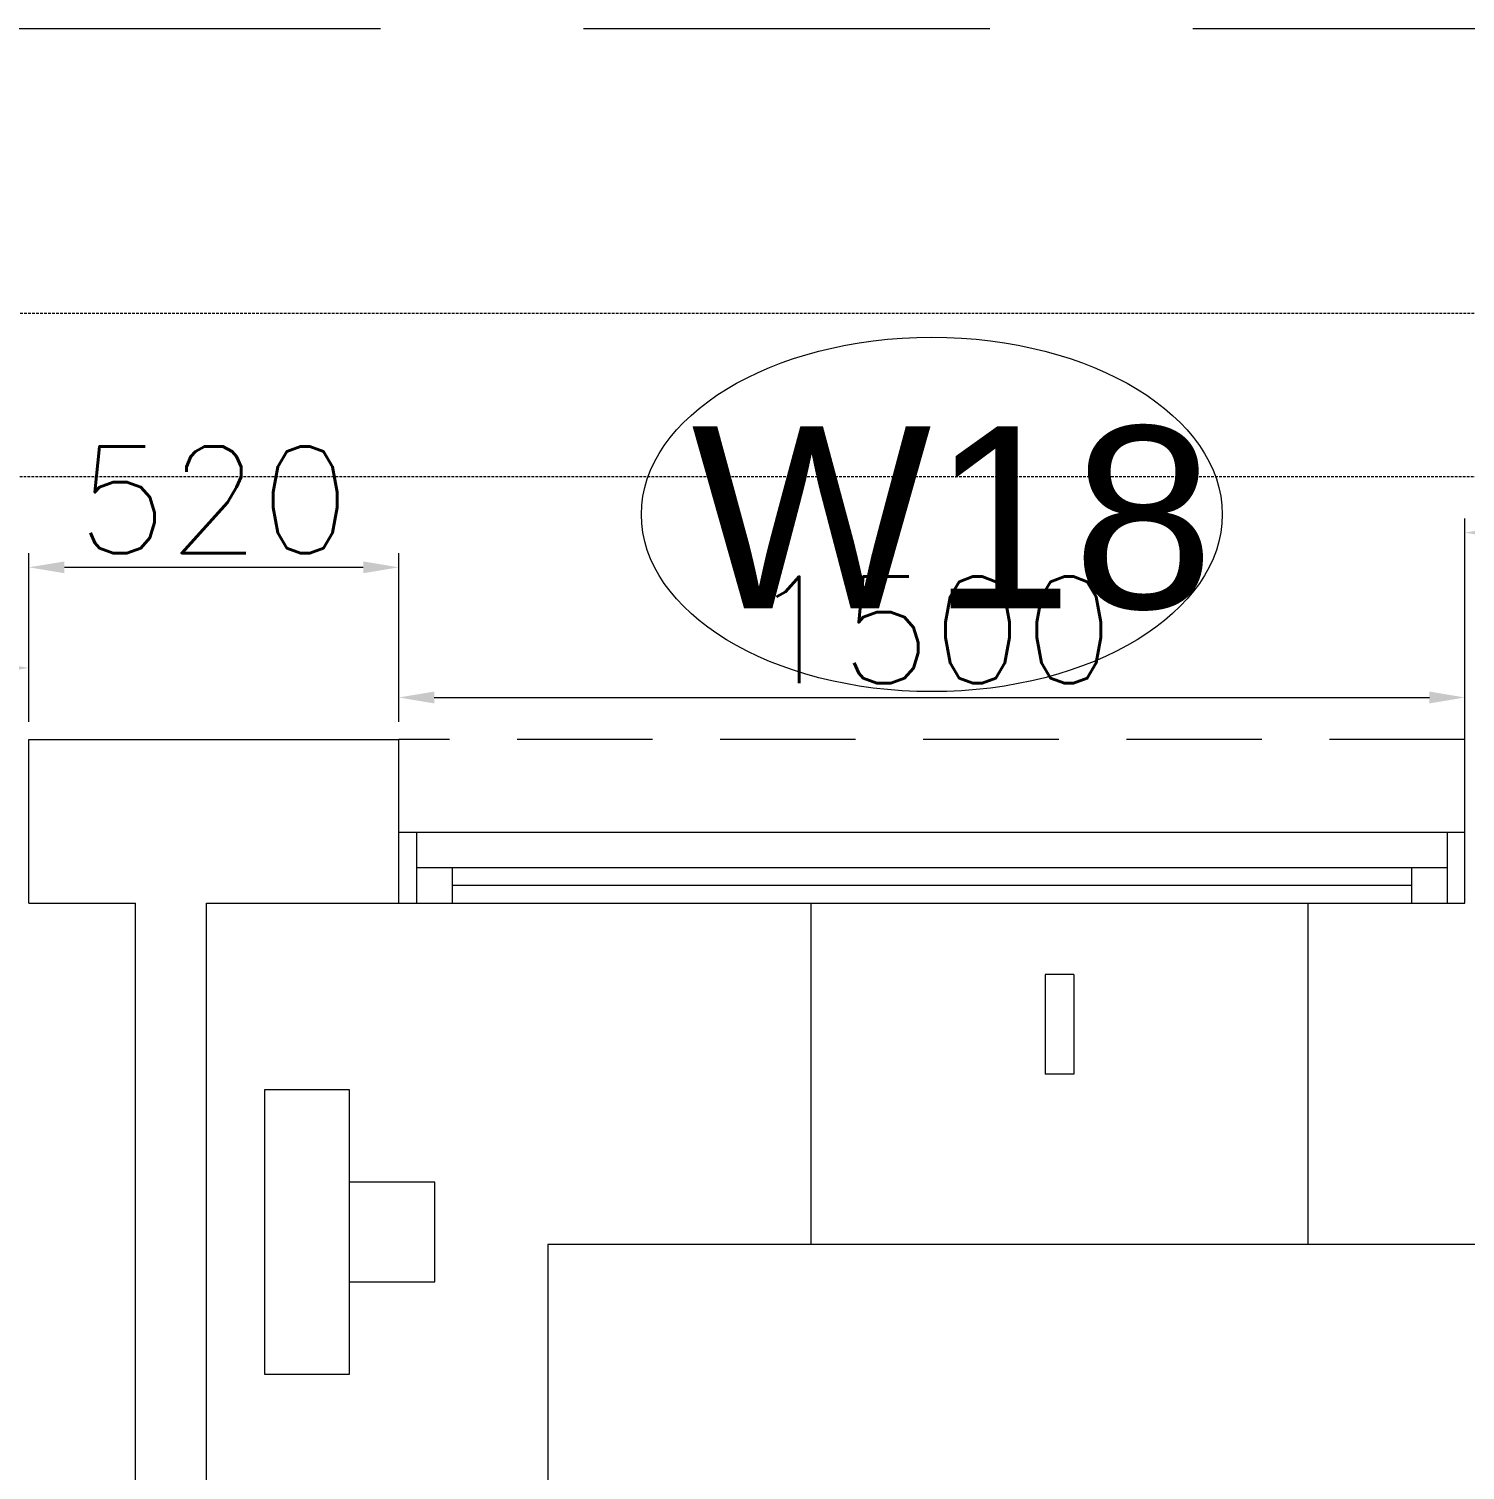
# Model space of a CAD drawing. Header units: millimetres. Extents: x -2143172 to 5255, y -610845 to 279739.
# Drawn here: x -1082367 to -1080347, y -573746 to -571718 of the extents above; entities that cross this region are included whole.
import ezdxf

# ---------------------------------------------------------------- set-up
doc = ezdxf.new("R2010")
doc.units = ezdxf.units.MM
doc.header["$LTSCALE"] = 30
doc.linetypes.add('HIDDEN', pattern=[9.525, 6.35, -3.175])
doc.linetypes.add('HIDDEN2', pattern=[0.1875, 0.125, -0.0625])
doc.layers.get('0').update_dxf_attribs({"lineweight": 5})
doc.layers.get('Defpoints').update_dxf_attribs({"lineweight": 5})
for name, color, linetype, lineweight in [('Al Window tag', 5, 'Continuous', 5), ('Aluminum', 7, 'Continuous', 5), ('dims.', 152, 'Continuous', 5), ('LOADING', 163, 'Continuous', 5), ('Proj', 7, 'HIDDEN2', 5), ('Walls', 32, 'Continuous', 5)]:
    doc.layers.add(name, color=color, linetype=linetype, lineweight=lineweight)
doc.styles.add('SIMPLEX', font='SIMPLEX.shx', dxfattribs={"height": 150})
doc.styles.add('TTLB-A0-JeddahDP$0$swis721', font='swiss.ttf')
doc.dimstyles.new('Buk', dxfattribs={"dimtxt": 150, "dimasz": 50, "dimexe": 20, "dimexo": 25, "dimgap": 20, "dimtad": 1, "dimdec": 0, "dimrnd": 5, "dimdsep": 46, "dimtxsty": 'SIMPLEX', "dimcen": 0, "dimdle": 20, "dimclrd": 256, "dimclre": 256, "dimclrt": 256, "dimadec": 0, "dimazin": 0, "dimtfac": 0.0075, "dimtdec": 0, "dimtmove": 1, "dimatfit": 2, "dimldrblk": 'ARCHTICK', "dimfxl": 1, "dimtolj": 1, "dimtzin": 0, "dimlwd": -1, "dimlwe": -1, "dimarcsym": 0})

# ---------------------------------------------------------------- blocks, each defined once
blk = doc.blocks.new('*D689')
at = {"layer": 'Defpoints', "color": 0, "transparency": 16777216}
for p in [(-1082367.4, -572617.2), (-1083867.4, -572718.1, 0.1), (-1082367.4, -572718.1, 0.1)]:
    blk.add_point(p, dxfattribs=at)
at = {"layer": 'dims.', "linetype": 'Continuous', "transparency": 16777216}
for p, q in [((-1083867.4, -572693.1), (-1083867.4, -572597.2)), ((-1082367.4, -572693.1), (-1082367.4, -572597.2))]:
    blk.add_line(p, q, dxfattribs=at)
at = {"layer": 'dims.', "transparency": 16777216}
blk.add_line((-1083817.4, -572617.2), (-1082417.4, -572617.2), dxfattribs=at)
for points in [[(-1083817.4, -572608.9), (-1083817.4, -572625.6), (-1083867.4, -572617.2)], [(-1082417.4, -572608.9), (-1082417.4, -572625.6), (-1082367.4, -572617.2)]]:
    blk.add_solid(points, dxfattribs=at)
at = {"layer": 'dims.', "transparency": 16777216, "insert": (-1083117.4, -572522.2), "char_height": 150, "attachment_point": 5, "style": 'SIMPLEX'}
blk.add_mtext('\\A1;1500', dxfattribs=at)
blk = doc.blocks.new('_ArchTick')
at = {"color": 0, "linetype": 'ByBlock', "const_width": 0.15}
blk.add_lwpolyline([(-0.5, -0.5), (0.5, 0.5)], dxfattribs=at)
blk = doc.blocks.new('*D690')
at = {"layer": 'Defpoints', "color": 0, "transparency": 16777216}
for p in [(-1081847, -572475.7), (-1082367.4, -572718.1, 0.1), (-1081847, -572718.1, 0.1)]:
    blk.add_point(p, dxfattribs=at)
at = {"layer": 'dims.', "linetype": 'Continuous', "transparency": 16777216}
for p, q in [((-1082367.4, -572693.1), (-1082367.4, -572455.7)), ((-1081847, -572693.1), (-1081847, -572455.7))]:
    blk.add_line(p, q, dxfattribs=at)
at = {"layer": 'dims.', "transparency": 16777216}
blk.add_line((-1082317.4, -572475.7), (-1081897, -572475.7), dxfattribs=at)
for points in [[(-1082317.4, -572467.4), (-1082317.4, -572484), (-1082367.4, -572475.7)], [(-1081897, -572467.4), (-1081897, -572484), (-1081847, -572475.7)]]:
    blk.add_solid(points, dxfattribs=at)
at = {"layer": 'dims.', "transparency": 16777216, "insert": (-1082107.2, -572380.7), "char_height": 150, "attachment_point": 5, "style": 'SIMPLEX'}
blk.add_mtext('\\A1;520', dxfattribs=at)
blk = doc.blocks.new('*D691')
at = {"layer": 'Defpoints', "color": 0, "transparency": 16777216}
for p in [(-1080347, -572658.8), (-1081847, -572718.1, 0.1), (-1080347, -572718.1, 0.1)]:
    blk.add_point(p, dxfattribs=at)
at = {"layer": 'dims.', "linetype": 'Continuous', "transparency": 16777216}
for p, q in [((-1081847, -572693.1), (-1081847, -572638.8)), ((-1080347, -572693.1), (-1080347, -572638.8))]:
    blk.add_line(p, q, dxfattribs=at)
at = {"layer": 'dims.', "transparency": 16777216}
blk.add_line((-1081797, -572658.8), (-1080397, -572658.8), dxfattribs=at)
for points in [[(-1081797, -572650.5), (-1081797, -572667.2), (-1081847, -572658.8)], [(-1080397, -572650.5), (-1080397, -572667.2), (-1080347, -572658.8)]]:
    blk.add_solid(points, dxfattribs=at)
at = {"layer": 'dims.', "transparency": 16777216, "insert": (-1081097, -572563.8), "char_height": 150, "attachment_point": 5, "style": 'SIMPLEX'}
blk.add_mtext('\\A1;1500', dxfattribs=at)
blk = doc.blocks.new('*D200')
at = {"layer": 'Defpoints', "color": 0, "transparency": 16777216}
for p in [(-1080347, -572426.9), (-1079727, -572718.1, 0.1), (-1080347, -572948.1, 0.1)]:
    blk.add_point(p, dxfattribs=at)
at = {"layer": 'dims.', "linetype": 'Continuous', "transparency": 16777216}
for p, q in [((-1080347, -572923.1), (-1080347, -572406.9)), ((-1079727, -572693.1), (-1079727, -572406.9))]:
    blk.add_line(p, q, dxfattribs=at)
at = {"layer": 'dims.', "transparency": 16777216}
blk.add_line((-1079777, -572426.9), (-1080297, -572426.9), dxfattribs=at)
for points in [[(-1080297, -572418.6), (-1080297, -572435.3), (-1080347, -572426.9)], [(-1079777, -572418.6), (-1079777, -572435.3), (-1079727, -572426.9)]]:
    blk.add_solid(points, dxfattribs=at)
at = {"layer": 'dims.', "transparency": 16777216, "insert": (-1080037, -572331.9), "char_height": 150, "attachment_point": 5, "style": 'SIMPLEX'}
blk.add_mtext('\\A1;620', dxfattribs=at)
blk = doc.blocks.new('A$C69883648')
at = {"layer": 'Al Window tag'}
blk.add_ellipse((0, 0), major_axis=(408.6, 0), ratio=0.610025, dxfattribs=at)
at = {"layer": 'Al Window tag', "insert": (-338.2, 123.8, 0), "char_height": 256, "attachment_point": 1, "style": 'TTLB-A0-JeddahDP$0$swis721'}
blk.add_mtext_dynamic_manual_height_columns('W18', width=1569.457, gutter_width=9406.5, heights=[480.3], dxfattribs=at)
blk = doc.blocks.new('3-Wall-hung vitreous china basin -  Khroma - 327651xx0 - 327651000 White-4272088-4-Second Floor Level')
at = {"layer": 'LOADING'}
for p, q in [((475, 489.5), (-225, 489.5)), ((-225, 489.5), (-225, 10)), ((475, 10), (475, 489.5)), ((105, 250), (145, 250)), ((105, 110), (105, 250)), ((145, 110), (145, 250)), ((105, 110), (145, 110))]:
    blk.add_line(p, q, dxfattribs=at)
blk = doc.blocks.new('D.122.06.11')
for points in [[(285783, 4268), (285783, 4268), (285783, 4388), (285713, 4388), (285643, 4388), (285643, 4268)], [(285513, 4148), (285913, 4148), (285913, 4268), (285513, 4268), (285513, 4148)]]:
    blk.add_lwpolyline(points)

msp = doc.modelspace()

# ---------------------------------------------------------------- linework, layer by layer
at = {"layer": 'Aluminum', "color": 6}
for p, q in [((-1081847, -572848.1, 0.2), (-1080347, -572848.1, 0.2)), ((-1081822, -572848.1, 0.2), (-1081822, -572948.1, 0.2)), ((-1080372, -572848.1, 0.2), (-1080372, -572948.1, 0.2)), ((-1081822, -572898.1, 0.2), (-1080372, -572898.1, 0.2)), ((-1081772, -572898.1, 0.2), (-1081772, -572948.1, 0.2)), ((-1080422, -572898.1, 0.2), (-1080422, -572948.1, 0.2)), ((-1080422, -572923.1, 0.2), (-1081772, -572923.1, 0.2)), ((-1081847, -572948.1, 0.2), (-1080347, -572948.1, 0.2))]:
    msp.add_line(p, q, dxfattribs=at)
at = {"layer": 'LOADING'}
for q in [(-1081637.4, -575329, 0.1), (-1079867.4, -573428.1, 0.1)]:
    msp.add_line((-1081637.4, -573428.1, 0.1), q, dxfattribs=at)
at = {"layer": 'Proj'}
for p, q in [((-1087577.2, -572118.1, 0.2), (-1072176.8, -572118.1, 0.2)), ((-1087347.2, -572348.1, 0.2), (-1072406.8, -572348.1, 0.2))]:
    msp.add_line(p, q, dxfattribs=at)
at = {"layer": 'Proj', "color": 6, "linetype": 'HIDDEN'}
msp.add_line((-1080347, -572718.1, 0.2), (-1081847, -572718.1, 0.2), dxfattribs=at)
at = {"layer": 'Proj', "linetype": 'HIDDEN', "ltscale": 3, "elevation": 0.2}
msp.add_lwpolyline([(-1058727, -571718.1), (-1110147, -571718.1), (-1110147, -595618.1), (-1058727, -595618.1)], dxfattribs=at)
at = {"layer": 'Walls'}
for p, q in [((-1082367.4, -572718.1, 0.2), (-1081847, -572718.1, 0.2)), ((-1082367.4, -572948.1, 0.2), (-1082367.4, -572718.1, 0.2)), ((-1081847, -572948.1, 0.2), (-1081847, -572718.1, 0.2)), ((-1080347, -572948.1, 0.2), (-1080347, -572718.1, 0.2)), ((-1082367.4, -572948.1, 0.2), (-1082217.4, -572948.1, 0.2)), ((-1082217.4, -575408.1, 0.2), (-1082217.4, -572948.1, 0.2)), ((-1082117.4, -572948.1, 0.2), (-1081847, -572948.1, 0.2)), ((-1082117.4, -575408.1, 0.2), (-1082117.4, -572948.1, 0.2))]:
    msp.add_line(p, q, dxfattribs=at)

# ---------------------------------------------------------------- block references
at = {"layer": 'Al Window tag'}
msp.add_blockref('A$C69883648', (-1081097, -572401.3, 0.2), dxfattribs=at)
at = {"layer": 'LOADING'}
for name, p, rotation in [('3-Wall-hung vitreous china basin -  Khroma - 327651xx0 - 327651000 White-4272088-4-Second Floor Level', (-1080792.4, -572938.6, 0.1), 180), ('D.122.06.11', (-1086184.1, -287697.7, 0.1), 270)]:
    msp.add_blockref(name, p, dxfattribs=dict(at, rotation=rotation))

# ---------------------------------------------------------------- dimensions: what is measured, and where the dimension line sits
at = {"layer": 'dims.'}
for base, p1, p2, picture, middle in [((-1080347, -572426.9, 0.1), (-1079727, -572718.1, 0.2), (-1080347, -572948.1, 0.2), '*D200', (-1080037, -572331.9, 0.1)), ((-1081847, -572475.7, 0.1), (-1082367.4, -572718.1, 0.2), (-1081847, -572718.1, 0.2), '*D690', (-1082107.2, -572380.7, 0.1)), ((-1082367.4, -572617.2, 0.1), (-1083867.4, -572718.1, 0.2), (-1082367.4, -572718.1, 0.2), '*D689', (-1083117.4, -572522.2, 0.1))]:
    dim = msp.add_linear_dim(base=base, p1=p1, p2=p2, dimstyle='Buk', dxfattribs=at)
    dim.commit()
    dim.dimension.update_dxf_attribs({"geometry": picture, "text_midpoint": middle})
dim = msp.add_aligned_dim(p1=(-1081847, -572718.1, 0.2), p2=(-1080347, -572718.1, 0.2), distance=59.3, dimstyle='Buk', dxfattribs=at)
dim.commit()
dim.dimension.update_dxf_attribs({"geometry": '*D691', "text_midpoint": (-1081097, -572563.8, 0.1)})

doc.saveas('drawing.dxf')
